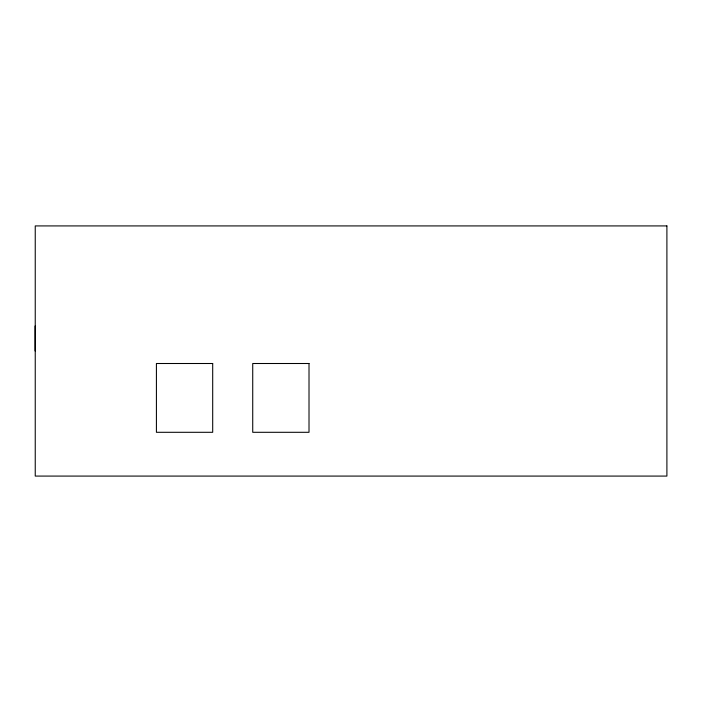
<?xml version="1.0" encoding="UTF-8"?>
<svg xmlns="http://www.w3.org/2000/svg" width="702" height="702" viewBox="0 0 702 702"><rect width="100%" height="100%" fill="white"/><g stroke="black" fill="none" stroke-linecap="round" stroke-linejoin="round"><path stroke-width="1.05" d="M35.1 326.009L35.1 350.974M666.9 225.921L35.24 225.921L35.24 476.079L666.9 476.079L666.9 225.921M212.697 363.504L156.414 363.504L156.414 432.3L212.697 432.3L212.697 363.504M309.012 363.504L252.729 363.504L252.729 432.3L309.012 432.3L309.012 363.504"/></g></svg>
